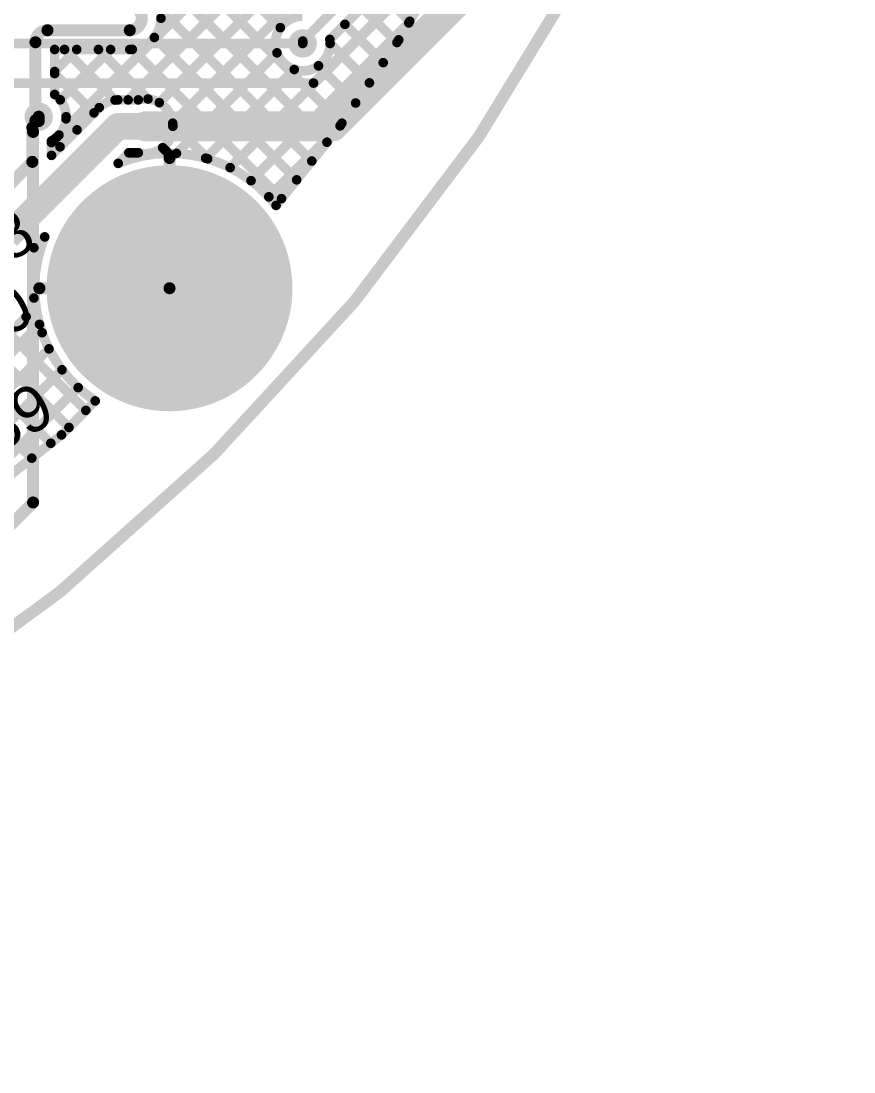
# Model space of a CAD drawing. Header units: millimetres. Extents: x -0.57 to 2.98, y -0.65 to 2.86.
# Drawn here: x 2.284 to 2.978, y -0.65 to 0.226 of the extents above; entities that cross this region are included whole.
import ezdxf

# ---------------------------------------------------------------- set-up
doc = ezdxf.new("R2010")
doc.units = ezdxf.units.MM
doc.header["$MEASUREMENT"] = 0
for name, color, linetype in [('BottomLayer', 5, 'Continuous'), ('BottomSolder', 6, 'Continuous'), ('Mechanical2', 216, 'Continuous'), ('MultiLayer', 9, 'Continuous'), ('PadHoleLayer', 156, 'Continuous'), ('TopLayer', 1, 'Continuous'), ('TopOverlay', 2, 'Continuous'), ('TopSolder', 216, 'Continuous'), ('ViaHoleLayer', 16, 'Continuous')]:
    doc.layers.add(name, color=color, linetype=linetype)
doc.styles.add('Arial', font='', dxfattribs={"height": 0.2})
doc.styles.get('Arial').set_extended_font_data('Arial')

msp = doc.modelspace()

# ---------------------------------------------------------------- hatches: boundary and pattern name
at = {"layer": 'BottomLayer'}
h = msp.add_hatch(color=5, dxfattribs=at)
edge = h.paths.add_edge_path()
edge.add_arc((2.519, 0.207), 0.01181, 0, 360)
h = msp.add_hatch(color=5, dxfattribs=at)
edge = h.paths.add_edge_path()
edge.add_arc((2.299, 0.146), 0.01181, 0, 360)
h = msp.add_hatch(color=5, dxfattribs=at)
edge = h.paths.add_edge_path()
edge.add_arc((2.388, 0.138), 0.01181, 0, 360)
h = msp.add_hatch(color=5, dxfattribs=at)
edge = h.paths.add_edge_path()
edge.add_arc((2.408, 0.00315), 0.09843, 0, 360)
at = {"layer": 'BottomSolder'}
h = msp.add_hatch(color=6, dxfattribs=at)
edge = h.paths.add_edge_path()
edge.add_arc((2.519, 0.207), 0.00791, 0, 360)
h = msp.add_hatch(color=6, dxfattribs=at)
edge = h.paths.add_edge_path()
edge.add_arc((2.299, 0.146), 0.00791, 0, 360)
h = msp.add_hatch(color=6, dxfattribs=at)
edge = h.paths.add_edge_path()
edge.add_arc((2.388, 0.138), 0.00791, 0, 360)
h = msp.add_hatch(color=6, dxfattribs=at)
edge = h.paths.add_edge_path()
edge.add_arc((2.408, 0.00315), 0.10243, 0, 360)
at = {"layer": 'MultiLayer'}
h = msp.add_hatch(color=9, dxfattribs=at)
edge = h.paths.add_edge_path()
edge.add_arc((2.408, 0.00315), 0.09843, 0, 360)
at = {"layer": 'PadHoleLayer'}
h = msp.add_hatch(color=156, dxfattribs=at)
edge = h.paths.add_edge_path()
edge.add_arc((2.408, 0.00315), 0.05906, 0, 360)
at = {"layer": 'TopLayer'}
h = msp.add_hatch(color=1, dxfattribs=at)
edge = h.paths.add_edge_path()
edge.add_arc((2.519, 0.207), 0.01181, 0, 360)
h = msp.add_hatch(color=1, dxfattribs=at)
edge = h.paths.add_edge_path()
edge.add_arc((2.299, 0.146), 0.01181, 0, 360)
h = msp.add_hatch(color=1, dxfattribs=at)
edge = h.paths.add_edge_path()
edge.add_arc((2.388, 0.138), 0.01181, 0, 360)
h = msp.add_hatch(color=1, dxfattribs=at)
edge = h.paths.add_edge_path()
edge.add_arc((2.408, 0.00315), 0.09843, 0, 360)
at = {"layer": 'TopSolder'}
h = msp.add_hatch(color=216, dxfattribs=at)
edge = h.paths.add_edge_path()
edge.add_arc((2.519, 0.207), 0.00791, 0, 360)
h = msp.add_hatch(color=216, dxfattribs=at)
edge = h.paths.add_edge_path()
edge.add_arc((2.299, 0.146), 0.00791, 0, 360)
h = msp.add_hatch(color=216, dxfattribs=at)
edge = h.paths.add_edge_path()
edge.add_arc((2.388, 0.138), 0.00791, 0, 360)
h = msp.add_hatch(color=216, dxfattribs=at)
edge = h.paths.add_edge_path()
edge.add_arc((2.408, 0.00315), 0.10243, 0, 360)
at = {"layer": 'ViaHoleLayer'}
h = msp.add_hatch(color=16, dxfattribs=at)
edge = h.paths.add_edge_path()
edge.add_arc((2.519, 0.207), 0.00591, 0, 360)
h = msp.add_hatch(color=16, dxfattribs=at)
edge = h.paths.add_edge_path()
edge.add_arc((2.299, 0.146), 0.00591, 0, 360)
h = msp.add_hatch(color=16, dxfattribs=at)
edge = h.paths.add_edge_path()
edge.add_arc((2.388, 0.138), 0.00591, 0, 360)

# ---------------------------------------------------------------- linework, layer by layer
at = {"layer": 'BottomLayer'}
for points, const_width in [([(2.3735, 0.16), (2.76975, 0.55625)], 0.008), ([(2.39949, 0.15771), (2.75561, 0.51382)], 0.008), ([(2.41066, 0.14059), (2.7361, 0.46603)], 0.008), ([(2.599, 0.21), (2.677, 0.342)], 0.008), ([(2.31594, 0.13073), (2.50836, 0.32314)], 0.008), ([(2.39206, 0.32845), (2.50036, 0.22015)], 0.008), ([(2.39735, 0.29487), (2.55163, 0.14059)], 0.008), ([(2.45851, 0.10359), (2.64822, 0.2933)], 0.008), ([(2.519, 0.209), (2.599, 0.289)], 0.008), ([(2.40051, 0.26343), (2.53917, 0.12477)], 0.008), ([(2.54156, 0.21035), (2.59745, 0.26624)], 0.008), ([(2.58243, 0.25122), (2.60815, 0.22549)], 0.008), ([(2.39965, 0.236), (2.52655, 0.1091)], 0.008), ([(2.56829, 0.23707), (2.59752, 0.20784)], 0.008), ([(2.47594, 0.09273), (2.60737, 0.22416)], 0.008), ([(2.30631, 0.218), (2.37491, 0.218)], 0.01), ([(2.55414, 0.22293), (2.58605, 0.19103)], 0.008), ([(2.29631, 0.143), (2.29631, 0.208)], 0.01), ([(2.39539, 0.21198), (2.51394, 0.09343)], 0.008), ([(2.519, 0.207), (2.519, 0.209)], 0.008), ([(2.54181, 0.20698), (2.57458, 0.17421)], 0.008), ([(2.55011, 0.13836), (2.599, 0.21)], 0.008), ([(2.31231, 0.18366), (2.33065, 0.202)], 0.008), ([(2.31231, 0.202), (2.37491, 0.202)], 0.008), ([(2.31231, 0.16452), (2.31231, 0.202)], 0.008), ([(2.31698, 0.16004), (2.35893, 0.202)], 0.008), ([(2.32052, 0.202), (2.36264, 0.15987)], 0.008), ([(2.3488, 0.202), (2.39009, 0.16072)], 0.008), ([(2.377, 0.20208), (2.50133, 0.07776)], 0.008), ([(2.41378, 0.11543), (2.49756, 0.19921)], 0.008), ([(2.31231, 0.18192), (2.34506, 0.14917)], 0.008), ([(2.43811, 0.11147), (2.51195, 0.18531)], 0.008), ([(2.53215, 0.18836), (2.5631, 0.1574)], 0.008), ([(2.365, 0.16), (2.38197, 0.16)], 0.008), ([(2.273, 0.046), (2.365, 0.138)], 0.022), ([(2.299, 0.14231), (2.299, 0.146)], 0.01), ([(2.30969, 0.1138), (2.3494, 0.15352)], 0.008), ([(2.365, 0.138), (2.388, 0.138)], 0.022), ([(2.29369, 0.137), (2.299, 0.14231)], 0.01), ([(2.29369, 0.1084), (2.29369, 0.137)], 0.01), ([(2.29631, 0.14231), (2.29631, 0.143)], 0.01), ([(2.32174, 0.14421), (2.33092, 0.13503)], 0.008), ([(2.41072, 0.14009), (2.43982, 0.11098)], 0.008), ([(2.49075, 0.07926), (2.55066, 0.13917)], 0.008), ([(2.49679, 0.07212), (2.55011, 0.13836)], 0.008), ([(2.30969, 0.12447), (2.31427, 0.12906)], 0.008), ([(2.30969, 0.1138), (2.30969, 0.12585)], 0.008), ([(2.31104, 0.12663), (2.31678, 0.12089)], 0.008), ([(2.40229, 0.12022), (2.40695, 0.11557)], 0.008), ([(2.36524, 0.10713), (2.37411, 0.116)], 0.008), ([(2.37411, 0.116), (2.38197, 0.116)], 0.008), ([(2.408, 0.00315), (2.408, 0.11158)], 0.01), ([(2.18628, 0.001), (2.29369, 0.1084)], 0.01), ([(2.295, 0.03689), (2.30403, 0.04591)], 0.008), ([(2.295, -0.005), (2.295, 0.03689)], 0.008), ([(2.29958, 0.00315), (2.408, 0.00315)], 0.01), ([(2.1966, -0.11252), (2.28852, -0.0206)], 0.008), ([(2.28854, -0.02057), (2.30186, -0.03389)], 0.008), ([(2.09464, -0.232), (2.29968, -0.02695)], 0.008), ([(2.2744, -0.03472), (2.33826, -0.09858)], 0.008), ([(2.12292, -0.232), (2.30756, -0.04736)], 0.008), ([(2.26025, -0.04886), (2.32417, -0.11278)], 0.008), ([(2.15121, -0.232), (2.31842, -0.06478)], 0.008), ([(2.24611, -0.063), (2.30908, -0.12597)], 0.008), ([(2.2008, -0.2107), (2.3319, -0.0796)], 0.008), ([(2.23197, -0.07714), (2.29322, -0.13839)], 0.008), ([(2.318, -0.119), (2.34609, -0.09069)], 0.008), ([(2.18724, -0.2213), (2.318, -0.119)], 0.008)]:
    msp.add_lwpolyline(points, dxfattribs=dict(at, const_width=const_width))
for points, const_width in [([(2.39153, 0.248, -0.222999), (2.40091, 0.228)], 0.008), ([(2.37491, 0.238, -1), (2.37491, 0.218)], 0.01), ([(2.40091, 0.228, -0.414214), (2.37491, 0.202)], 0.008), ([(2.54181, 0.207, -2.384165), (2.51859, 0.22981)], 0.008), ([(2.29631, 0.208, -0.414214), (2.30631, 0.218)], 0.01), ([(2.31231, 0.16452, -0.241466), (2.32181, 0.146)], 0.008), ([(2.3494, 0.15352, -0.199566), (2.365, 0.16)], 0.008), ([(2.34944, 0.15356, -0.198912), (2.365, 0.16)], 0.008), ([(2.38197, 0.16, -0.494904), (2.41081, 0.138)], 0.008), ([(2.32181, 0.146, -0.277593), (2.30969, 0.12585)], 0.008), ([(2.41081, 0.138, -0.494904), (2.38197, 0.116)], 0.008), ([(2.36524, 0.10713, -0.337098), (2.49679, 0.07212)], 0.008), ([(2.34609, -0.09069, -0.35876), (2.30403, 0.04591)], 0.008), ([(2.295, -0.005, -0.199566), (2.28852, -0.0206)], 0.008), ([(2.295, -0.005, -0.198912), (2.28856, -0.02056)], 0.008)]:
    msp.add_lwpolyline(points, format="xyb", dxfattribs=dict(at, const_width=const_width))
for points, const_width in [([(2.39891, 0.228, 1), (2.40291, 0.228, 1)], 0.004), ([(2.39891, 0.228, 1), (2.40291, 0.228, 1)], 0.004), ([(2.60537, 0.22416, 1), (2.60937, 0.22416, 1)], 0.004), ([(2.60615, 0.22549, 1), (2.61015, 0.22549, 1)], 0.004), ([(2.30381, 0.218, 1), (2.30881, 0.218, 1)], 0.005), ([(2.30381, 0.218, 1), (2.30881, 0.218, 1)], 0.005), ([(2.37241, 0.218, 1), (2.37741, 0.218, 1)], 0.005), ([(2.37241, 0.218, 1), (2.37741, 0.218, 1)], 0.005), ([(2.49836, 0.22015, 1), (2.50236, 0.22015, 1)], 0.004), ([(2.55214, 0.22293, 1), (2.55614, 0.22293, 1)], 0.004), ([(2.29381, 0.208, 1), (2.29881, 0.208, 1)], 0.005), ([(2.29381, 0.208, 1), (2.29881, 0.208, 1)], 0.005), ([(2.39339, 0.21198, 1), (2.39739, 0.21198, 1)], 0.004), ([(2.517, 0.209, 1), (2.521, 0.209, 1)], 0.004), ([(2.517, 0.209, 1), (2.521, 0.209, 1)], 0.004), ([(2.517, 0.207, 1), (2.521, 0.207, 1)], 0.004), ([(2.53956, 0.21035, 1), (2.54356, 0.21035, 1)], 0.004), ([(2.53981, 0.207, 1), (2.54381, 0.207, 1)], 0.004), ([(2.53981, 0.20698, 1), (2.54381, 0.20698, 1)], 0.004), ([(2.59552, 0.20784, 1), (2.59952, 0.20784, 1)], 0.004), ([(2.597, 0.21, 1), (2.601, 0.21, 1)], 0.004), ([(2.597, 0.21, 1), (2.601, 0.21, 1)], 0.004), ([(2.31031, 0.202, 1), (2.31431, 0.202, 1)], 0.004), ([(2.31031, 0.202, 1), (2.31431, 0.202, 1)], 0.004), ([(2.31852, 0.202, 1), (2.32252, 0.202, 1)], 0.004), ([(2.32865, 0.202, 1), (2.33265, 0.202, 1)], 0.004), ([(2.3468, 0.202, 1), (2.3508, 0.202, 1)], 0.004), ([(2.35693, 0.202, 1), (2.36093, 0.202, 1)], 0.004), ([(2.37291, 0.202, 1), (2.37691, 0.202, 1)], 0.004), ([(2.37291, 0.202, 1), (2.37691, 0.202, 1)], 0.004), ([(2.375, 0.20208, 1), (2.379, 0.20208, 1)], 0.004), ([(2.49556, 0.19921, 1), (2.49956, 0.19921, 1)], 0.004), ([(2.58405, 0.19103, 1), (2.58805, 0.19103, 1)], 0.004), ([(2.31031, 0.18366, 1), (2.31431, 0.18366, 1)], 0.004), ([(2.31031, 0.18192, 1), (2.31431, 0.18192, 1)], 0.004), ([(2.50995, 0.18531, 1), (2.51395, 0.18531, 1)], 0.004), ([(2.53015, 0.18836, 1), (2.53415, 0.18836, 1)], 0.004), ([(2.57258, 0.17421, 1), (2.57658, 0.17421, 1)], 0.004), ([(2.31031, 0.16452, 1), (2.31431, 0.16452, 1)], 0.004), ([(2.31031, 0.16452, 1), (2.31431, 0.16452, 1)], 0.004), ([(2.31498, 0.16004, 1), (2.31898, 0.16004, 1)], 0.004), ([(2.34744, 0.15356, 1), (2.35144, 0.15356, 1)], 0.004), ([(2.36064, 0.15987, 1), (2.36464, 0.15987, 1)], 0.004), ([(2.363, 0.16, 1), (2.367, 0.16, 1)], 0.004), ([(2.363, 0.16, 1), (2.367, 0.16, 1)], 0.004), ([(2.363, 0.16, 1), (2.367, 0.16, 1)], 0.004), ([(2.3715, 0.16, 1), (2.3755, 0.16, 1)], 0.004), ([(2.37997, 0.16, 1), (2.38397, 0.16, 1)], 0.004), ([(2.37997, 0.16, 1), (2.38397, 0.16, 1)], 0.004), ([(2.38809, 0.16072, 1), (2.39209, 0.16072, 1)], 0.004), ([(2.39749, 0.15771, 1), (2.40149, 0.15771, 1)], 0.004), ([(2.5611, 0.1574, 1), (2.5651, 0.1574, 1)], 0.004), ([(2.2965, 0.146, 1), (2.3015, 0.146, 1)], 0.005), ([(2.31981, 0.146, 1), (2.32381, 0.146, 1)], 0.004), ([(2.31981, 0.146, 1), (2.32381, 0.146, 1)], 0.004), ([(2.34306, 0.14917, 1), (2.34706, 0.14917, 1)], 0.004), ([(2.3474, 0.15352, 1), (2.3514, 0.15352, 1)], 0.004), ([(2.3474, 0.15352, 1), (2.3514, 0.15352, 1)], 0.004), ([(2.3595, 0.138, 1), (2.3705, 0.138, 1)], 0.011), ([(2.3595, 0.138, 1), (2.3705, 0.138, 1)], 0.011), ([(2.3825, 0.138, 1), (2.3935, 0.138, 1)], 0.011), ([(2.29119, 0.137, 1), (2.29619, 0.137, 1)], 0.005), ([(2.29119, 0.137, 1), (2.29619, 0.137, 1)], 0.005), ([(2.29381, 0.143, 1), (2.29881, 0.143, 1)], 0.005), ([(2.29381, 0.143, 1), (2.29881, 0.143, 1)], 0.005), ([(2.29381, 0.14231, 1), (2.29881, 0.14231, 1)], 0.005), ([(2.2965, 0.14231, 1), (2.3015, 0.14231, 1)], 0.005), ([(2.2965, 0.14231, 1), (2.3015, 0.14231, 1)], 0.005), ([(2.31974, 0.14421, 1), (2.32374, 0.14421, 1)], 0.004), ([(2.40866, 0.14059, 1), (2.41266, 0.14059, 1)], 0.004), ([(2.40872, 0.14009, 1), (2.41272, 0.14009, 1)], 0.004), ([(2.40881, 0.138, 1), (2.41281, 0.138, 1)], 0.004), ([(2.40881, 0.138, 1), (2.41281, 0.138, 1)], 0.004), ([(2.54811, 0.13836, 1), (2.55211, 0.13836, 1)], 0.004), ([(2.54811, 0.13836, 1), (2.55211, 0.13836, 1)], 0.004), ([(2.54866, 0.13917, 1), (2.55266, 0.13917, 1)], 0.004), ([(2.54963, 0.14059, 1), (2.55363, 0.14059, 1)], 0.004), ([(2.31227, 0.12906, 1), (2.31627, 0.12906, 1)], 0.004), ([(2.31394, 0.13073, 1), (2.31794, 0.13073, 1)], 0.004), ([(2.32892, 0.13503, 1), (2.33292, 0.13503, 1)], 0.004), ([(2.30769, 0.12585, 1), (2.31169, 0.12585, 1)], 0.004), ([(2.30769, 0.12585, 1), (2.31169, 0.12585, 1)], 0.004), ([(2.30769, 0.12447, 1), (2.31169, 0.12447, 1)], 0.004), ([(2.30904, 0.12663, 1), (2.31304, 0.12663, 1)], 0.004), ([(2.31478, 0.12089, 1), (2.31878, 0.12089, 1)], 0.004), ([(2.40029, 0.12022, 1), (2.40429, 0.12022, 1)], 0.004), ([(2.53717, 0.12477, 1), (2.54117, 0.12477, 1)], 0.004), ([(2.30769, 0.1138, 1), (2.31169, 0.1138, 1)], 0.004), ([(2.30769, 0.1138, 1), (2.31169, 0.1138, 1)], 0.004), ([(2.37211, 0.116, 1), (2.37611, 0.116, 1)], 0.004), ([(2.37211, 0.116, 1), (2.37611, 0.116, 1)], 0.004), ([(2.37997, 0.116, 1), (2.38397, 0.116, 1)], 0.004), ([(2.37997, 0.116, 1), (2.38397, 0.116, 1)], 0.004), ([(2.40495, 0.11557, 1), (2.40895, 0.11557, 1)], 0.004), ([(2.4055, 0.11158, 1), (2.4105, 0.11158, 1)], 0.005), ([(2.41178, 0.11543, 1), (2.41578, 0.11543, 1)], 0.004), ([(2.43611, 0.11147, 1), (2.44011, 0.11147, 1)], 0.004), ([(2.43782, 0.11098, 1), (2.44182, 0.11098, 1)], 0.004), ([(2.29119, 0.1084, 1), (2.29619, 0.1084, 1)], 0.005), ([(2.29119, 0.1084, 1), (2.29619, 0.1084, 1)], 0.005), ([(2.36324, 0.10713, 1), (2.36724, 0.10713, 1)], 0.004), ([(2.36324, 0.10713, 1), (2.36724, 0.10713, 1)], 0.004), ([(2.45651, 0.10359, 1), (2.46051, 0.10359, 1)], 0.004), ([(2.52455, 0.1091, 1), (2.52855, 0.1091, 1)], 0.004), ([(2.47394, 0.09273, 1), (2.47794, 0.09273, 1)], 0.004), ([(2.51194, 0.09343, 1), (2.51594, 0.09343, 1)], 0.004), ([(2.48875, 0.07926, 1), (2.49275, 0.07926, 1)], 0.004), ([(2.49933, 0.07776, 1), (2.50333, 0.07776, 1)], 0.004), ([(2.49479, 0.07212, 1), (2.49879, 0.07212, 1)], 0.004), ([(2.49479, 0.07212, 1), (2.49879, 0.07212, 1)], 0.004), ([(2.30203, 0.04591, 1), (2.30603, 0.04591, 1)], 0.004), ([(2.30203, 0.04591, 1), (2.30603, 0.04591, 1)], 0.004), ([(2.293, 0.03689, 1), (2.297, 0.03689, 1)], 0.004), ([(2.293, 0.03689, 1), (2.297, 0.03689, 1)], 0.004), ([(2.29708, 0.00315, 1), (2.30208, 0.00315, 1)], 0.005), ([(2.4055, 0.00315, 1), (2.4105, 0.00315, 1)], 0.005), ([(2.4055, 0.00315, 1), (2.4105, 0.00315, 1)], 0.005), ([(2.293, -0.005, 1), (2.297, -0.005, 1)], 0.004), ([(2.293, -0.005, 1), (2.297, -0.005, 1)], 0.004), ([(2.293, -0.005, 1), (2.297, -0.005, 1)], 0.004), ([(2.28652, -0.0206, 1), (2.29052, -0.0206, 1)], 0.004), ([(2.28652, -0.0206, 1), (2.29052, -0.0206, 1)], 0.004), ([(2.28654, -0.02057, 1), (2.29054, -0.02057, 1)], 0.004), ([(2.28656, -0.02056, 1), (2.29056, -0.02056, 1)], 0.004), ([(2.29768, -0.02695, 1), (2.30168, -0.02695, 1)], 0.004), ([(2.29986, -0.03389, 1), (2.30386, -0.03389, 1)], 0.004), ([(2.30556, -0.04736, 1), (2.30956, -0.04736, 1)], 0.004), ([(2.31642, -0.06478, 1), (2.32042, -0.06478, 1)], 0.004), ([(2.3299, -0.0796, 1), (2.3339, -0.0796, 1)], 0.004), ([(2.34409, -0.09069, 1), (2.34809, -0.09069, 1)], 0.004), ([(2.34409, -0.09069, 1), (2.34809, -0.09069, 1)], 0.004), ([(2.33626, -0.09858, 1), (2.34026, -0.09858, 1)], 0.004), ([(2.32217, -0.11278, 1), (2.32617, -0.11278, 1)], 0.004), ([(2.30708, -0.12597, 1), (2.31108, -0.12597, 1)], 0.004), ([(2.316, -0.119, 1), (2.32, -0.119, 1)], 0.004), ([(2.316, -0.119, 1), (2.32, -0.119, 1)], 0.004), ([(2.29122, -0.13839, 1), (2.29522, -0.13839, 1)], 0.004)]:
    msp.add_lwpolyline(points, format="xyb", close=True, dxfattribs=dict(at, const_width=const_width))
at = {"layer": 'Mechanical2', "const_width": 0.01}
msp.add_lwpolyline([(1.75783, 2.80917, -6.230382), (0.64896, 2.81029)], format="xyb", dxfattribs=at)
at = {"layer": 'TopLayer'}
for points, const_width in [([(2.544, 0.138), (2.768, 0.362)], 0.025), ([(2.528, 0.174), (2.59006, 0.23606)], 0.008), ([(2.25316, 0.207), (2.519, 0.207)], 0.008), ([(2.248, 0.174), (2.528, 0.174)], 0.008), ([(2.388, 0.138), (2.544, 0.138)], 0.025), ([(2.29431, -0.17527), (2.29431, 0.13333)], 0.01), ([(2.20026, -0.26932), (2.29431, -0.17527)], 0.01)]:
    msp.add_lwpolyline(points, dxfattribs=dict(at, const_width=const_width))
for points, const_width in [([(2.517, 0.207, 1), (2.521, 0.207, 1)], 0.004), ([(2.526, 0.174, 1), (2.53, 0.174, 1)], 0.004), ([(2.526, 0.174, 1), (2.53, 0.174, 1)], 0.004), ([(2.38175, 0.138, 1), (2.39425, 0.138, 1)], 0.0125), ([(2.53775, 0.138, 1), (2.55025, 0.138, 1)], 0.0125), ([(2.53775, 0.138, 1), (2.55025, 0.138, 1)], 0.0125), ([(2.29181, 0.13333, 1), (2.29681, 0.13333, 1)], 0.005), ([(2.29181, -0.17527, 1), (2.29681, -0.17527, 1)], 0.005), ([(2.29181, -0.17527, 1), (2.29681, -0.17527, 1)], 0.005)]:
    msp.add_lwpolyline(points, format="xyb", close=True, dxfattribs=dict(at, const_width=const_width))

# ---------------------------------------------------------------- texts
at = {"layer": 'TopOverlay', "style": 'Arial'}
for s, p in [('C38', (2.21427, -0.00947)), ('C40', (2.21327, -0.07147)), ('C39', (2.23027, -0.15447))]:
    msp.add_text(s, height=0.038, rotation=29.5, dxfattribs=at).set_placement(p)

doc.saveas('drawing.dxf')
